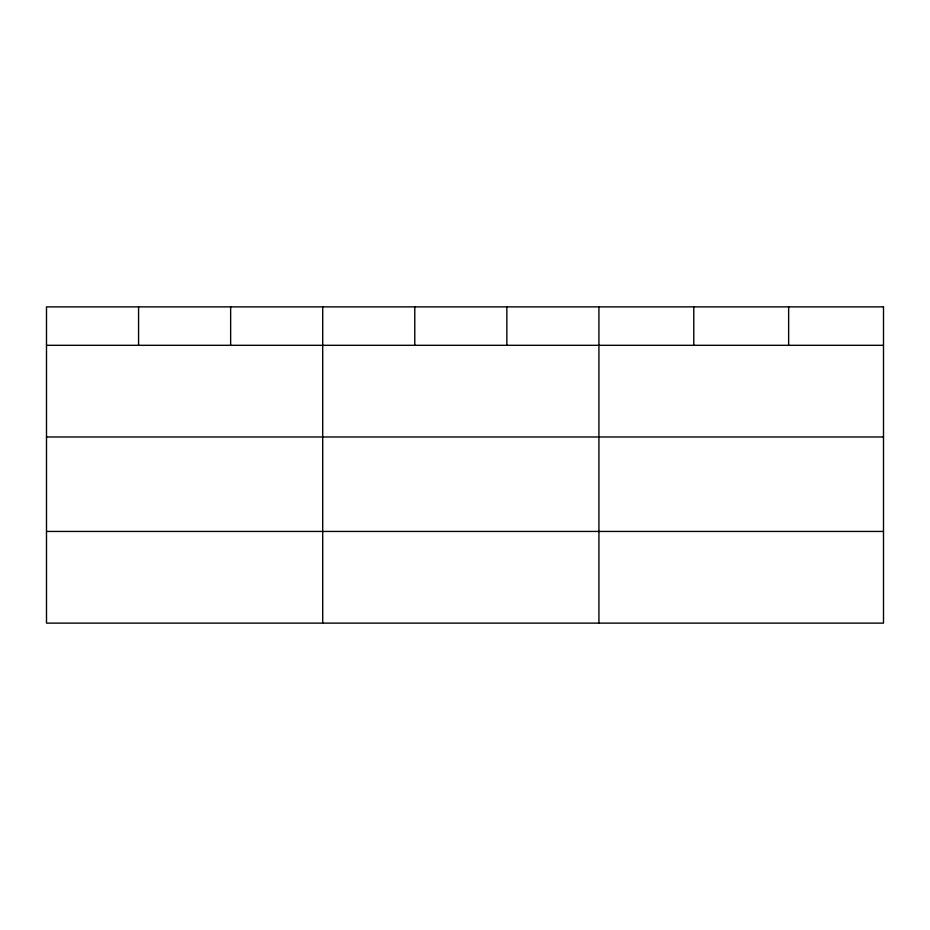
<?xml version="1.0" encoding="UTF-8"?>
<svg xmlns="http://www.w3.org/2000/svg" width="930" height="930" viewBox="0 0 930 930"><rect width="100%" height="100%" fill="white"/><g stroke="black" fill="none" stroke-linecap="round" stroke-linejoin="round"><path stroke-width="1.4" d="M46.5 345.309L883.5 345.309M46.5 436.984L883.5 436.984M46.5 531.437L883.5 531.437M788.64 306.877L788.64 345.309M693.78 306.877L693.78 345.309M598.92 306.877L598.92 623.123M506.85 306.877L506.85 345.309M414.78 306.877L414.78 345.309M322.71 306.877L322.71 623.123M230.64 306.877L230.64 345.309M138.57 306.877L138.57 345.309M883.5 306.877L46.5 306.877L46.5 623.123L883.5 623.123L883.5 306.877"/></g></svg>
